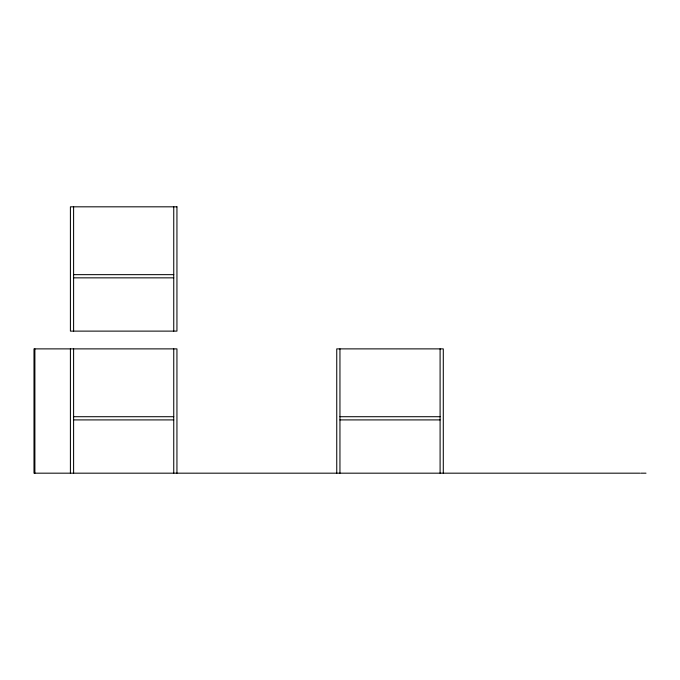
<?xml version="1.0" encoding="UTF-8"?>
<svg xmlns="http://www.w3.org/2000/svg" width="680" height="680" viewBox="0 0 680 680"><rect width="100%" height="100%" fill="white"/><g stroke="black" fill="none" stroke-linecap="round" stroke-linejoin="round"><path stroke-width="1.02" d="M73.602 274.652L173.748 274.652M73.602 277.848L173.748 277.848M73.602 416.712L173.748 416.712M339.949 416.712L440.096 416.712M73.602 419.909L173.748 419.909M339.949 419.909L440.096 419.909M639.821 473.178L34 473.178L34 348.882L176.944 348.882L176.944 473.178M640.704 473.178L646 473.178M443.292 473.178L443.292 348.882L336.753 348.882L336.753 473.178M440.096 348.882L440.096 473.178M339.949 348.882L339.949 473.178M173.748 206.822L173.748 331.118M173.748 348.882L173.748 473.178M73.602 206.822L73.602 331.118M73.602 348.882L73.602 473.178M70.406 348.882L70.406 473.178M34.884 348.882L34.884 473.178M176.944 206.822L70.406 206.822L70.406 331.118L176.944 331.118L176.944 206.822"/></g></svg>
